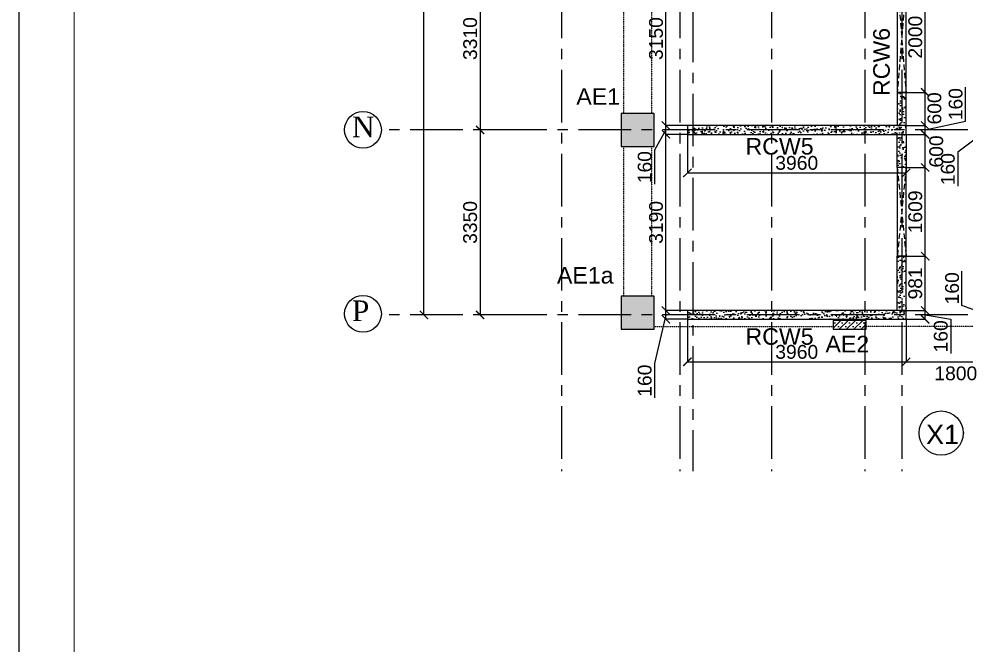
# Model space of a CAD drawing. Header units: inches. Extents: x 207135 to 337634, y -175669 to -89669.
# Drawn here: x 207135 to 224283, y -129673 to -118332 of the extents above; entities that cross this region are included whole.
import ezdxf

# ---------------------------------------------------------------- set-up
doc = ezdxf.new("R2010")
doc.units = ezdxf.units.IN
doc.header["$MEASUREMENT"] = 0
for name, pattern in [('CENTER', [50.8, 31.75, -6.35, 6.35, -6.35]), ('DASHED2', [9.525, 6.35, -3.175]), ('Hidden', [3, 2, -1])]:
    doc.linetypes.add(name, pattern=pattern)
for name, color, linetype in [('160 R.C. WALL HAT', 8, 'Continuous'), ('160 R.C.WALL', 6, 'Continuous'), ('160 WALL  OPENING LINE', 1, 'Continuous'), ('160 WALL OPEING', 1, 'Continuous'), ('AR-Column', 40, 'Continuous'), ('AR-Hidden', 251, 'DASHED2'), ('DIM', 251, 'Continuous'), ('GIRD CIR', 1, 'Continuous'), ('GIRD TEXT', 4, 'Continuous'), ('GRID', 8, 'CENTER'), ('GRID CIR', 5, 'Continuous'), ('GRID DIM', 4, 'Continuous'), ('GRID TEXT', 4, 'Continuous'), ('NON S.WALL HATCH', 8, 'Continuous'), ('SHEAR WALL', 6, 'Continuous'), ('SHEAR WALL NAME', 3, 'Continuous'), ('TEXT-1', 3, 'Continuous')]:
    doc.layers.add(name, color=color, linetype=linetype)
doc.layers.add('JKEC COLHAT', color=2, linetype='Continuous', lineweight=20)
doc.styles.add('T200', font='sanss___.ttf', dxfattribs={"height": 250})
doc.styles.add('T300', font='sanss___.ttf', dxfattribs={"height": 350})
doc.styles.add('T400', font='romantic.ttf')
doc.dimstyles.new('T 200', dxfattribs={"dimtxt": 250, "dimasz": 150, "dimexe": 1, "dimexo": 0, "dimgap": 50, "dimtad": 1, "dimdec": 0, "dimdsep": 46, "dimtxsty": 'T200', "dimblk": 'ARCHTICK', "dimcen": 2.5, "dimdle": 1, "dimclrd": 5, "dimclre": 253, "dimclrt": 1, "dimadec": 0, "dimazin": 0, "dimtfac": 1, "dimtdec": 0, "dimtmove": 2, "dimatfit": 3, "dimfxl": 0, "dimarcsym": 0})
doc.dimstyles.new('T 300', dxfattribs={"dimtxt": 250, "dimasz": 150, "dimexe": 1, "dimexo": 0, "dimgap": 50, "dimtad": 1, "dimdec": 0, "dimrnd": 5, "dimdsep": 46, "dimtxsty": 'T200', "dimblk": 'ARCHTICK', "dimcen": 2.5, "dimdle": 1, "dimclrd": 5, "dimclre": 253, "dimclrt": 4, "dimadec": 0, "dimazin": 0, "dimtfac": 1, "dimtdec": 0, "dimtmove": 2, "dimatfit": 3, "dimfxl": 0, "dimarcsym": 0})
pattern_1 = [(45, (-131825.64, 74440.45), (-66.29126, 66.29126), []), (45, (-131759.35, 74440.45), (-66.29126, 66.29126), [0, -93.75])]
pattern_2 = [(50, (2124542.95, 287067.85), (179.315046, -15.688034), [18.75, -206.25]), (355, (2124542.95, 287067.85), (-34.687833, 188.048033), [15, -165]), (100.451444, (2124557.9, 287066.54), (144.627212, 172.359998), [15.935048, -175.285528]), (46.1842, (2124542.95, 287117.85), (266.810333, -41.37982), [28.125, -309.375]), (96.635635, (2124565.19, 287114.4), (233.665486, 243.52965), [23.902586, -262.92844]), (351.184164, (2124542.95, 287117.85), (233.665486, 243.52965), [22.5, -247.5]), (21, (2124567.95, 287105.35), (149.226763, -100.654723), [18.75, -206.25]), (326, (2124567.95, 287105.35), (60.828833, 181.287511), [15, -165]), (71.451445, (2124580.39, 287096.96), (210.055594, 80.632788), [15.935047, -175.285528]), (37.5, (2124542.95, 287067.85), (3.0399638, 83.2234635), [0, -163, 0, -167.5, 0, -165.625]), (7.5, (2124542.95, 287067.85), (65.7673844, 98.602928), [0, -95.5, 0, -159.25, 0, -63.125]), (327.5, (2124487.2, 287067.85), (133.455609, -5.638718), [0, -62.5, 0, -195, 0, -258.75]), (317.5, (2124462.2, 287067.85), (145.796542, 25.0262456), [0, -81.25, 0, -129.5, 0, -183.75])]

# ---------------------------------------------------------------- blocks, each defined once
blk = doc.blocks.new('_ARCHTICK')
at = {"color": 0, "linetype": 'ByBlock', "const_width": 0.15}
blk.add_lwpolyline([(-0.5, -0.5), (0.5, 0.5)], dxfattribs=at)
blk = doc.blocks.new('*D36')
at = {"layer": 'Defpoints', "color": 0}
for p in [(214466, -100043), (214815, -100043, 15), (214815, -123693, 15)]:
    blk.add_point(p, dxfattribs=at)
at = {"layer": 'GRID DIM', "color": 253, "lineweight": -2}
for p, q in [((214815, -100043), (214465, -100043)), ((214815, -123693), (214465, -123693))]:
    blk.add_line(p, q, dxfattribs=at)
at = {"layer": 'GRID DIM', "color": 5, "lineweight": -2}
blk.add_line((214466, -123694), (214466, -100042), dxfattribs=at)
at = {"layer": 'GRID DIM', "color": 5, "lineweight": -2, "xscale": 150, "yscale": 150, "zscale": 150}
for p, rotation in [((214466, -100043), 90), ((214466, -123693), 270)]:
    blk.add_blockref('_ARCHTICK', p, dxfattribs=dict(at, rotation=rotation))
at = {"layer": 'GRID DIM', "color": 4, "insert": (214287, -111868), "char_height": 250, "attachment_point": 5, "rotation": 90, "style": 'T200'}
blk.add_mtext('23650', dxfattribs=at)
blk = doc.blocks.new('*D48')
at = {"layer": 'Defpoints', "color": 0}
for p in [(215876, -117033, -5), (215484, -120343), (215665, -120343, 15)]:
    blk.add_point(p, dxfattribs=at)
at = {"layer": 'GRID DIM', "color": 253, "lineweight": -2}
for p, q in [((215876, -117033), (215483, -117033)), ((215665, -120343), (215483, -120343))]:
    blk.add_line(p, q, dxfattribs=at)
at = {"layer": 'GRID DIM', "color": 5, "lineweight": -2}
blk.add_line((215484, -117032), (215484, -120344), dxfattribs=at)
at = {"layer": 'GRID DIM', "color": 5, "lineweight": -2, "xscale": 150, "yscale": 150, "zscale": 150}
for p, rotation in [((215484, -117033), 90), ((215484, -120343), 270)]:
    blk.add_blockref('_ARCHTICK', p, dxfattribs=dict(at, rotation=rotation))
at = {"layer": 'GRID DIM', "color": 4, "insert": (215305, -118688), "char_height": 250, "attachment_point": 5, "rotation": 90, "style": 'T200'}
blk.add_mtext('3310', dxfattribs=at)
blk = doc.blocks.new('*D49')
at = {"layer": 'Defpoints', "color": 0}
for p in [(215789, -120343, 15), (215484, -123693), (215788, -123693, 15)]:
    blk.add_point(p, dxfattribs=at)
at = {"layer": 'GRID DIM', "color": 253, "lineweight": -2}
for p, q in [((215789, -120343), (215483, -120343)), ((215788, -123693), (215483, -123693))]:
    blk.add_line(p, q, dxfattribs=at)
at = {"layer": 'GRID DIM', "color": 5, "lineweight": -2}
blk.add_line((215484, -120342), (215484, -123694), dxfattribs=at)
at = {"layer": 'GRID DIM', "color": 5, "lineweight": -2, "xscale": 150, "yscale": 150, "zscale": 150}
for p, rotation in [((215484, -120343), 90), ((215484, -123693), 270)]:
    blk.add_blockref('_ARCHTICK', p, dxfattribs=dict(at, rotation=rotation))
at = {"layer": 'GRID DIM', "color": 4, "insert": (215305, -122018), "char_height": 250, "attachment_point": 5, "rotation": 90, "style": 'T200'}
blk.add_mtext('3350', dxfattribs=at)
blk = doc.blocks.new('A$C2EF61270')
at = {"layer": 'GRID', "ltscale": 30}
blk.add_line((64039, -100), (-2655, -100), dxfattribs=at)
at = {"layer": 'GRID CIR'}
blk.add_circle((-3055, -100), 400, dxfattribs=at)
at = {"layer": 'GRID TEXT', "style": 'T300'}
blk.add_text('X1', height=350, dxfattribs=at).set_placement((-3329, -300))
blk = doc.blocks.new('*D200')
at = {"layer": 'Defpoints', "color": 0}
for p in [(218849, -123613), (219237, -123613, 15), (219237, -123773, 15)]:
    blk.add_point(p, dxfattribs=at)
at = {"layer": 'DIM', "color": 253, "lineweight": -2}
for p, q in [((219237, -123613), (218848, -123613)), ((219237, -123773), (218848, -123773))]:
    blk.add_line(p, q, dxfattribs=at)
at = {"layer": 'DIM', "color": 5, "lineweight": -2}
for p, q in [((218849, -123774), (218849, -123612)), ((218849, -123693), (218644, -124573)), ((218644, -124573), (218644, -125194))]:
    blk.add_line(p, q, dxfattribs=at)
at = {"layer": 'DIM', "color": 5, "lineweight": -2, "xscale": 150, "yscale": 150, "zscale": 150}
for p, rotation in [((218849, -123613), 90), ((218849, -123773), 270)]:
    blk.add_blockref('_ARCHTICK', p, dxfattribs=dict(at, rotation=rotation))
at = {"layer": 'DIM', "color": 1, "insert": (218465, -124884), "char_height": 250, "attachment_point": 5, "rotation": 90, "style": 'T200'}
blk.add_mtext('160', dxfattribs=at)
blk = doc.blocks.new('*D201')
at = {"layer": 'Defpoints', "color": 0}
for p in [(218849, -120423), (219237, -120423, 15), (219237, -123613, 15)]:
    blk.add_point(p, dxfattribs=at)
at = {"layer": 'DIM', "color": 253, "lineweight": -2}
for p, q in [((219237, -120423), (218848, -120423)), ((219237, -123613), (218848, -123613))]:
    blk.add_line(p, q, dxfattribs=at)
at = {"layer": 'DIM', "color": 5, "lineweight": -2}
blk.add_line((218849, -123614), (218849, -120422), dxfattribs=at)
at = {"layer": 'DIM', "color": 5, "lineweight": -2, "xscale": 150, "yscale": 150, "zscale": 150}
for p, rotation in [((218849, -120423), 90), ((218849, -123613), 270)]:
    blk.add_blockref('_ARCHTICK', p, dxfattribs=dict(at, rotation=rotation))
at = {"layer": 'DIM', "color": 1, "insert": (218670, -122018), "char_height": 250, "attachment_point": 5, "rotation": 90, "style": 'T200'}
blk.add_mtext('3190', dxfattribs=at)
blk = doc.blocks.new('*D202')
at = {"layer": 'Defpoints', "color": 0}
for p in [(218849, -120263), (219237, -120263, 15), (219237, -120423, 15)]:
    blk.add_point(p, dxfattribs=at)
at = {"layer": 'DIM', "color": 5, "lineweight": -2}
for p, q in [((218849, -120343), (218644, -120707)), ((218849, -120424), (218849, -120262)), ((218644, -120707), (218644, -121328))]:
    blk.add_line(p, q, dxfattribs=at)
at = {"layer": 'DIM', "color": 253, "lineweight": -2}
for p, q in [((219237, -120263), (218848, -120263)), ((219237, -120423), (218848, -120423))]:
    blk.add_line(p, q, dxfattribs=at)
at = {"layer": 'DIM', "color": 5, "lineweight": -2, "xscale": 150, "yscale": 150, "zscale": 150}
for p, rotation in [((218849, -120263), 90), ((218849, -120423), 270)]:
    blk.add_blockref('_ARCHTICK', p, dxfattribs=dict(at, rotation=rotation))
at = {"layer": 'DIM', "color": 1, "insert": (218465, -121017), "char_height": 250, "attachment_point": 5, "rotation": 90, "style": 'T200'}
blk.add_mtext('160', dxfattribs=at)
blk = doc.blocks.new('*D203')
at = {"layer": 'Defpoints', "color": 0}
for p in [(218849, -117113), (219237, -117113, 15), (219237, -120263, 15)]:
    blk.add_point(p, dxfattribs=at)
at = {"layer": 'DIM', "color": 253, "lineweight": -2}
for p, q in [((219237, -117113), (218848, -117113)), ((219237, -120263), (218848, -120263))]:
    blk.add_line(p, q, dxfattribs=at)
at = {"layer": 'DIM', "color": 5, "lineweight": -2}
blk.add_line((218849, -120264), (218849, -117112), dxfattribs=at)
at = {"layer": 'DIM', "color": 5, "lineweight": -2, "xscale": 150, "yscale": 150, "zscale": 150}
for p, rotation in [((218849, -117113), 90), ((218849, -120263), 270)]:
    blk.add_blockref('_ARCHTICK', p, dxfattribs=dict(at, rotation=rotation))
at = {"layer": 'DIM', "color": 1, "insert": (218670, -118688), "char_height": 250, "attachment_point": 5, "rotation": 90, "style": 'T200'}
blk.add_mtext('3150', dxfattribs=at)
blk = doc.blocks.new('*D209')
at = {"layer": 'Defpoints', "color": 0}
for p in [(219237, -123773, 15), (223197, -123773, 15), (223197, -124543)]:
    blk.add_point(p, dxfattribs=at)
at = {"layer": 'DIM', "color": 253, "lineweight": -2}
for p, q in [((219237, -123773), (219237, -124544)), ((223197, -123773), (223197, -124544))]:
    blk.add_line(p, q, dxfattribs=at)
at = {"layer": 'DIM', "color": 5, "lineweight": -2}
blk.add_line((219236, -124543), (223198, -124543), dxfattribs=at)
at = {"layer": 'DIM', "color": 5, "lineweight": -2, "xscale": 150, "yscale": 150, "zscale": 150, "rotation": 180}
blk.add_blockref('_ARCHTICK', (219237, -124543), dxfattribs=at)
at = {"layer": 'DIM', "color": 5, "lineweight": -2, "xscale": 150, "yscale": 150, "zscale": 150}
blk.add_blockref('_ARCHTICK', (223197, -124543), dxfattribs=at)
at = {"layer": 'DIM', "color": 1, "insert": (221217, -124364), "char_height": 250, "attachment_point": 5, "style": 'T200'}
blk.add_mtext('3960', dxfattribs=at)
blk = doc.blocks.new('*D210')
at = {"layer": 'Defpoints', "color": 0}
for p in [(223197, -123773, 15), (224997, -123773, 15), (224997, -124543)]:
    blk.add_point(p, dxfattribs=at)
at = {"layer": 'DIM', "color": 253, "lineweight": -2}
for p, q in [((223197, -123773), (223197, -124544)), ((224997, -123773), (224997, -124544))]:
    blk.add_line(p, q, dxfattribs=at)
at = {"layer": 'DIM', "color": 5, "lineweight": -2}
blk.add_line((223196, -124543), (224998, -124543), dxfattribs=at)
at = {"layer": 'DIM', "color": 5, "lineweight": -2, "xscale": 150, "yscale": 150, "zscale": 150, "rotation": 180}
blk.add_blockref('_ARCHTICK', (223197, -124543), dxfattribs=at)
at = {"layer": 'DIM', "color": 5, "lineweight": -2, "xscale": 150, "yscale": 150, "zscale": 150}
blk.add_blockref('_ARCHTICK', (224997, -124543), dxfattribs=at)
at = {"layer": 'DIM', "color": 1, "insert": (224097, -124753), "char_height": 250, "attachment_point": 5, "style": 'T200'}
blk.add_mtext('1800', dxfattribs=at)
blk = doc.blocks.new('*D212')
at = {"layer": 'Defpoints', "color": 0}
for p in [(223197, -123613, 15), (223543, -123613), (223197, -123773, 15)]:
    blk.add_point(p, dxfattribs=at)
at = {"layer": 'DIM', "color": 253, "lineweight": -2}
for p, q in [((223197, -123613), (223544, -123613)), ((223197, -123773), (223544, -123773))]:
    blk.add_line(p, q, dxfattribs=at)
at = {"layer": 'DIM', "color": 5, "lineweight": -2}
for p, q in [((223543, -123774), (223543, -123612)), ((223543, -123693), (224005, -123771)), ((224005, -123771), (224005, -124391))]:
    blk.add_line(p, q, dxfattribs=at)
at = {"layer": 'DIM', "color": 5, "lineweight": -2, "xscale": 150, "yscale": 150, "zscale": 150}
for p, rotation in [((223543, -123613), 90), ((223543, -123773), 270)]:
    blk.add_blockref('_ARCHTICK', p, dxfattribs=dict(at, rotation=rotation))
at = {"layer": 'DIM', "color": 1, "insert": (223826, -124081), "char_height": 250, "attachment_point": 5, "rotation": 90, "style": 'T200'}
blk.add_mtext('160', dxfattribs=at)
blk = doc.blocks.new('*D213')
at = {"layer": 'Defpoints', "color": 0}
for p in [(223197, -122631, 15), (223543, -122631), (223197, -123613, 15)]:
    blk.add_point(p, dxfattribs=at)
at = {"layer": 'DIM', "color": 253, "lineweight": -2}
for p, q in [((223197, -122631), (223544, -122631)), ((223197, -123613), (223544, -123613))]:
    blk.add_line(p, q, dxfattribs=at)
at = {"layer": 'DIM', "color": 5, "lineweight": -2}
blk.add_line((223543, -123614), (223543, -122630), dxfattribs=at)
at = {"layer": 'DIM', "color": 5, "lineweight": -2, "xscale": 150, "yscale": 150, "zscale": 150}
for p, rotation in [((223543, -122631), 90), ((223543, -123613), 270)]:
    blk.add_blockref('_ARCHTICK', p, dxfattribs=dict(at, rotation=rotation))
at = {"layer": 'DIM', "color": 1, "insert": (223364, -123122), "char_height": 250, "attachment_point": 5, "rotation": 90, "style": 'T200'}
blk.add_mtext('981', dxfattribs=at)
blk = doc.blocks.new('*D214')
at = {"layer": 'Defpoints', "color": 0}
for p in [(223197, -121023, 15), (223543, -121023), (223197, -122631, 15)]:
    blk.add_point(p, dxfattribs=at)
at = {"layer": 'DIM', "color": 253, "lineweight": -2}
for p, q in [((223197, -121023), (223544, -121023)), ((223197, -122631), (223544, -122631))]:
    blk.add_line(p, q, dxfattribs=at)
at = {"layer": 'DIM', "color": 5, "lineweight": -2}
blk.add_line((223543, -122632), (223543, -121022), dxfattribs=at)
at = {"layer": 'DIM', "color": 5, "lineweight": -2, "xscale": 150, "yscale": 150, "zscale": 150}
for p, rotation in [((223543, -121023), 90), ((223543, -122631), 270)]:
    blk.add_blockref('_ARCHTICK', p, dxfattribs=dict(at, rotation=rotation))
at = {"layer": 'DIM', "color": 1, "insert": (223364, -121827), "char_height": 250, "attachment_point": 5, "rotation": 90, "style": 'T200'}
blk.add_mtext('1609', dxfattribs=at)
blk = doc.blocks.new('*D215')
at = {"layer": 'Defpoints', "color": 0}
for p in [(223197, -120423, 15), (223543, -120423), (223237, -121023, 15)]:
    blk.add_point(p, dxfattribs=at)
at = {"layer": 'DIM', "color": 253, "lineweight": -2}
for p, q in [((223197, -120423), (223544, -120423)), ((223237, -121023), (223544, -121023))]:
    blk.add_line(p, q, dxfattribs=at)
at = {"layer": 'DIM', "color": 5, "lineweight": -2}
blk.add_line((223543, -121024), (223543, -120422), dxfattribs=at)
at = {"layer": 'DIM', "color": 5, "lineweight": -2, "xscale": 150, "yscale": 150, "zscale": 150}
for p, rotation in [((223543, -120423), 90), ((223543, -121023), 270)]:
    blk.add_blockref('_ARCHTICK', p, dxfattribs=dict(at, rotation=rotation))
at = {"layer": 'DIM', "color": 1, "insert": (223744, -120733), "char_height": 250, "attachment_point": 5, "rotation": 90, "style": 'T200'}
blk.add_mtext('600', dxfattribs=at)
blk = doc.blocks.new('*D216')
at = {"layer": 'Defpoints', "color": 0}
for p in [(223197, -120263, 15), (223543, -120263), (223197, -120423, 15)]:
    blk.add_point(p, dxfattribs=at)
at = {"layer": 'DIM', "color": 5, "lineweight": -2}
for p, q in [((224274, -120186), (224274, -119566)), ((223543, -120343), (224274, -120186)), ((223543, -120424), (223543, -120262))]:
    blk.add_line(p, q, dxfattribs=at)
at = {"layer": 'DIM', "color": 253, "lineweight": -2}
for p, q in [((223197, -120263), (223544, -120263)), ((223197, -120423), (223544, -120423))]:
    blk.add_line(p, q, dxfattribs=at)
at = {"layer": 'DIM', "color": 5, "lineweight": -2, "xscale": 150, "yscale": 150, "zscale": 150}
for p, rotation in [((223543, -120263), 90), ((223543, -120423), 270)]:
    blk.add_blockref('_ARCHTICK', p, dxfattribs=dict(at, rotation=rotation))
at = {"layer": 'DIM', "color": 1, "insert": (224095, -119876), "char_height": 250, "attachment_point": 5, "rotation": 90, "style": 'T200'}
blk.add_mtext('160', dxfattribs=at)
blk = doc.blocks.new('*D217')
at = {"layer": 'Defpoints', "color": 0}
for p in [(223197, -119663, 15), (223543, -119663), (223197, -120263, 15)]:
    blk.add_point(p, dxfattribs=at)
at = {"layer": 'DIM', "color": 253, "lineweight": -2}
for p, q in [((223197, -119663), (223544, -119663)), ((223197, -120263), (223544, -120263))]:
    blk.add_line(p, q, dxfattribs=at)
at = {"layer": 'DIM', "color": 5, "lineweight": -2}
blk.add_line((223543, -120264), (223543, -119662), dxfattribs=at)
at = {"layer": 'DIM', "color": 5, "lineweight": -2, "xscale": 150, "yscale": 150, "zscale": 150}
for p, rotation in [((223543, -119663), 90), ((223543, -120263), 270)]:
    blk.add_blockref('_ARCHTICK', p, dxfattribs=dict(at, rotation=rotation))
at = {"layer": 'DIM', "color": 1, "insert": (223711, -119953), "char_height": 250, "attachment_point": 5, "rotation": 90, "style": 'T200'}
blk.add_mtext('600', dxfattribs=at)
blk = doc.blocks.new('*D218')
at = {"layer": 'Defpoints', "color": 0}
for p in [(223197, -117663, 15), (223543, -117663), (223197, -119663, 15)]:
    blk.add_point(p, dxfattribs=at)
at = {"layer": 'DIM', "color": 253, "lineweight": -2}
for p, q in [((223197, -117663), (223544, -117663)), ((223197, -119663), (223544, -119663))]:
    blk.add_line(p, q, dxfattribs=at)
at = {"layer": 'DIM', "color": 5, "lineweight": -2}
blk.add_line((223543, -119664), (223543, -117662), dxfattribs=at)
at = {"layer": 'DIM', "color": 5, "lineweight": -2, "xscale": 150, "yscale": 150, "zscale": 150}
for p, rotation in [((223543, -117663), 90), ((223543, -119663), 270)]:
    blk.add_blockref('_ARCHTICK', p, dxfattribs=dict(at, rotation=rotation))
at = {"layer": 'DIM', "color": 1, "insert": (223364, -118663), "char_height": 250, "attachment_point": 5, "rotation": 90, "style": 'T200'}
blk.add_mtext('2000', dxfattribs=at)
blk = doc.blocks.new('*D229')
at = {"layer": 'Defpoints', "color": 0}
for p in [(224672, -123613), (224997, -123613, 15), (224997, -123773, 15)]:
    blk.add_point(p, dxfattribs=at)
at = {"layer": 'DIM', "color": 5, "lineweight": -2}
for p, q in [((224209, -123521), (224209, -122900)), ((224672, -123693), (224209, -123521)), ((224672, -123774), (224672, -123612))]:
    blk.add_line(p, q, dxfattribs=at)
at = {"layer": 'DIM', "color": 253, "lineweight": -2}
for p, q in [((224997, -123613), (224671, -123613)), ((224997, -123773), (224671, -123773))]:
    blk.add_line(p, q, dxfattribs=at)
at = {"layer": 'DIM', "color": 5, "lineweight": -2, "xscale": 150, "yscale": 150, "zscale": 150}
for p, rotation in [((224672, -123613), 90), ((224672, -123773), 270)]:
    blk.add_blockref('_ARCHTICK', p, dxfattribs=dict(at, rotation=rotation))
at = {"layer": 'DIM', "color": 1, "insert": (224031, -123211), "char_height": 250, "attachment_point": 5, "rotation": 90, "style": 'T200'}
blk.add_mtext('160', dxfattribs=at)
blk = doc.blocks.new('*D233')
at = {"layer": 'Defpoints', "color": 0}
for p in [(224672, -120263), (224997, -120263, 15), (224997, -120423, 15)]:
    blk.add_point(p, dxfattribs=at)
at = {"layer": 'DIM', "color": 5, "lineweight": -2}
for p, q in [((224672, -120343), (224133, -120743)), ((224672, -120424), (224672, -120262)), ((224133, -120743), (224133, -121363))]:
    blk.add_line(p, q, dxfattribs=at)
at = {"layer": 'DIM', "color": 253, "lineweight": -2}
for p, q in [((224997, -120263), (224671, -120263)), ((224997, -120423), (224671, -120423))]:
    blk.add_line(p, q, dxfattribs=at)
at = {"layer": 'DIM', "color": 5, "lineweight": -2, "xscale": 150, "yscale": 150, "zscale": 150}
for p, rotation in [((224672, -120263), 90), ((224672, -120423), 270)]:
    blk.add_blockref('_ARCHTICK', p, dxfattribs=dict(at, rotation=rotation))
at = {"layer": 'DIM', "color": 1, "insert": (223954, -121053), "char_height": 250, "attachment_point": 5, "rotation": 90, "style": 'T200'}
blk.add_mtext('160', dxfattribs=at)
blk = doc.blocks.new('*D292')
at = {"layer": 'Defpoints', "color": 0}
for p in [(219237, -120423, 15), (223197, -120423, 15), (223197, -121120)]:
    blk.add_point(p, dxfattribs=at)
at = {"layer": 'DIM', "color": 253, "lineweight": -2}
for p, q in [((219237, -120423), (219237, -121121)), ((223197, -120423), (223197, -121121))]:
    blk.add_line(p, q, dxfattribs=at)
at = {"layer": 'DIM', "color": 5, "lineweight": -2}
blk.add_line((219236, -121120), (223198, -121120), dxfattribs=at)
at = {"layer": 'DIM', "color": 5, "lineweight": -2, "xscale": 150, "yscale": 150, "zscale": 150, "rotation": 180}
blk.add_blockref('_ARCHTICK', (219237, -121120), dxfattribs=at)
at = {"layer": 'DIM', "color": 5, "lineweight": -2, "xscale": 150, "yscale": 150, "zscale": 150}
blk.add_blockref('_ARCHTICK', (223197, -121120), dxfattribs=at)
at = {"layer": 'DIM', "color": 1, "insert": (221217, -120941), "char_height": 250, "attachment_point": 5, "style": 'T200'}
blk.add_mtext('3960', dxfattribs=at)
blk = doc.blocks.new('A$C02A55DAE')
at = {"layer": 'NON S.WALL HATCH'}
h = blk.add_hatch(dxfattribs=at)
h.set_pattern_fill('SACNCR', color=256, scale=1000)
h.set_pattern_definition(pattern_1)
h.paths.add_polyline_path([(-774, -21790), (-174, -21790), (-174, -21190), (-774, -21190)])
h.paths.add_polyline_path([(-774, -18480), (-174, -18480), (-174, -17880), (-774, -17880)])
h.paths.add_polyline_path([(-774, -15170), (-174, -15170), (-174, -14570), (-774, -14570)])
h.paths.add_polyline_path([(-774, -11940), (-174, -11940), (-174, -11680), (-774, -11680)])
h = blk.add_hatch(dxfattribs=at)
h.set_pattern_fill('SACNCR', color=256, scale=1000)
h.set_pattern_definition(pattern_1)
h.paths.add_polyline_path([(3064, -21790), (3664, -21790), (3664, -21630), (3064, -21630)])
h.paths.add_polyline_path([(6901, -21790), (7501, -21790), (7501, -21630), (6901, -21630)])
at = {"layer": 'AR-Column', "color": 4, "elevation": -29}
for points in [[(-774, -18480), (-174, -18480), (-174, -17880), (-774, -17880)], [(-774, -21790), (-174, -21790), (-174, -21190), (-774, -21190)], [(3064, -21790), (3664, -21790), (3664, -21630), (3064, -21630)]]:
    blk.add_lwpolyline(points, close=True, dxfattribs=at)
at = {"layer": 'AR-Hidden', "ltscale": 0.009}
for p, q in [((-726, -17880, -29), (-726, -15170, -29)), ((-221, -17880, -29), (-221, -15170, -29)), ((-726, -21190, -29), (-726, -18480, -29)), ((-221, -21190, -29), (-221, -18480, -29)), ((-174, -21740, -29), (3064, -21740, -29)), ((6901, -21740, -29), (3664, -21740, -29))]:
    blk.add_line(p, q, dxfattribs=at)

msp = doc.modelspace()

# ---------------------------------------------------------------- hatches: boundary and pattern name
at = {"layer": '160 R.C. WALL HAT'}
h = msp.add_hatch(dxfattribs=at)
h.set_pattern_fill('AR-CONC', color=256, scale=25)
h.set_pattern_definition(pattern_2)
h.paths.add_polyline_path([(223197.4, -119662.5), (223037.4, -119662.5), (223037.4, -120262.5), (223197.4, -120262.5)])
h = msp.add_hatch(dxfattribs=at)
h.set_pattern_fill('AR-CONC', color=256, scale=25)
h.set_pattern_definition(pattern_2)
h.paths.add_polyline_path([(219237.4, -120262.5), (219237.4, -120422.5), (223197.4, -120422.5), (223197.4, -120262.5)])
h = msp.add_hatch(dxfattribs=at)
h.set_pattern_fill('AR-CONC', color=256, scale=25)
h.set_pattern_definition(pattern_2)
h.paths.add_polyline_path([(223037.4, -121022.5), (223197.4, -121022.5), (223197.4, -120422.5), (223037.4, -120422.5)])
h = msp.add_hatch(dxfattribs=at)
h.set_pattern_fill('AR-CONC', color=256, scale=25)
h.set_pattern_definition(pattern_2)
h.paths.add_polyline_path([(223197.4, -122631.1), (223037.4, -122631.1), (223037.4, -123612.5), (223197.4, -123612.5)])
h = msp.add_hatch(dxfattribs=at)
h.set_pattern_fill('AR-CONC', color=256, scale=25)
h.set_pattern_definition(pattern_2)
h.paths.add_polyline_path([(223197.4, -123772.5), (223197.4, -123612.5), (219237.4, -123612.5), (219237.4, -123772.5)])

# ---------------------------------------------------------------- linework, layer by layer
at = {"layer": '160 R.C.WALL'}
msp.add_line((223197.4, -122631.1, 14.7), (223037.4, -122631.1, 14.7), dxfattribs=at)
at = {"layer": '160 R.C.WALL', "elevation": 14.7}
for points in [[(223197.4, -120262.5), (223197.4, -119662.5), (223037.4, -119662.5), (223037.4, -120262.5)], [(223197.4, -120422.5), (223197.4, -121022.5), (223037.4, -121022.5), (223037.4, -120422.5)]]:
    msp.add_lwpolyline(points, dxfattribs=at)
msp.add_lwpolyline([(223197.4, -120422.5), (223197.4, -120262.5), (219237.4, -120262.5), (219237.4, -120422.5)], close=True, dxfattribs=at)
at = {"layer": '160 WALL  OPENING LINE', "elevation": 14.7}
for points in [[(223037.4, -119662.5), (223197.4, -119662.5), (223197.4, -117662.5), (223037.4, -117662.5)], [(223037.4, -122631.1), (223197.4, -122631.1), (223197.4, -121022.5), (223037.4, -121022.5)]]:
    msp.add_lwpolyline(points, close=True, dxfattribs=at)
at = {"layer": '160 WALL OPEING', "linetype": 'Hidden', "ltscale": 50}
for p, q in [((223037.4, -117662.5, 14.7), (223197.4, -119662.5, 14.7)), ((223197.4, -117662.5, 14.7), (223037.4, -119662.5, 14.7)), ((223037.4, -121022.5, 14.7), (223197.4, -122631.1, 14.7)), ((223197.4, -121022.5, 14.7), (223037.4, -122631.1, 14.7))]:
    msp.add_line(p, q, dxfattribs=at)
at = {"layer": 'Defpoints', "ltscale": 0.2}
msp.add_lwpolyline([(207134.8, -175669), (329134.8, -175669), (329134.8, -89669), (207134.8, -89669)], close=True, dxfattribs=at)
msp.add_lwpolyline([(207134.8, -175669), (329134.8, -175669), (329134.8, -89669), (207134.8, -89669)], close=True, dxfattribs=at)
at = {"layer": 'GIRD CIR'}
for centre in [(213363.5, -120342.5, 14.7), (213363.5, -123672.5, 14.7)]:
    msp.add_circle(centre, 333.3, dxfattribs=at)
at = {"layer": 'GRID', "ltscale": 30}
for p, q in [((216957.4, -94868.8, 14.7), (216957.4, -126522.9, 14.7)), ((219102.4, -94868.8, 14.7), (219102.4, -126522.9, 14.7)), ((220757.4, -94868.8, 14.7), (220757.4, -126522.9, 14.7)), ((222452.4, -94868.8, 14.7), (222452.4, -126522.9, 14.7)), ((223117.4, -94868.8, 14.7), (223117.4, -126522.9, 14.7)), ((219337.4, -95303.1, 14.7), (219337.4, -126522.9, 14.7)), ((300513.9, -120342.5, 14.7), (213696.9, -120342.5, 14.7)), ((300513.9, -123692.5, 14.7), (213696.9, -123692.5, 14.7))]:
    msp.add_line(p, q, dxfattribs=at)
at = {"layer": 'JKEC COLHAT', "ltscale": 0.2}
msp.add_lwpolyline([(208134.8, -174669), (328134.8, -174669), (328134.8, -90669), (208134.8, -90669)], close=True, dxfattribs=at)
msp.add_lwpolyline([(208134.8, -174669), (328134.8, -174669), (328134.8, -90669), (208134.8, -90669)], close=True, dxfattribs=at)
at = {"layer": 'SHEAR WALL'}
for p, q in [((223037.4, -123612.5, 14.7), (223037.4, -122631.1, 14.7)), ((223197.4, -123612.5, 14.7), (223197.4, -122631.1, 14.7))]:
    msp.add_line(p, q, dxfattribs=at)
at = {"layer": 'SHEAR WALL', "elevation": 14.7}
msp.add_lwpolyline([(223197.4, -123772.5), (223197.4, -123612.5), (219237.4, -123612.5), (219237.4, -123772.5)], close=True, dxfattribs=at)

# ---------------------------------------------------------------- block references
at = {"layer": 'DIM', "color": 1}
msp.add_blockref('A$C02A55DAE', (218812.4, -102162.5, 14.7), dxfattribs=at)
at = {"layer": 'GRID DIM'}
msp.add_blockref('A$C2EF61270', (226887.2, -125732.5, 14.7), dxfattribs=at)

# ---------------------------------------------------------------- texts
at = {"layer": 'GIRD TEXT', "ltscale": 7, "style": 'T400'}
for s, p in [('N', (213164.1, -120475.9)), ('P', (213164.1, -123805.9))]:
    msp.add_text(s, height=375, dxfattribs=at).set_placement(p)
at = {"layer": 'SHEAR WALL NAME', "ltscale": 7, "style": 'T300'}
msp.add_text('RCW6', height=300, rotation=90, dxfattribs=at).set_placement((222901.3, -119728.3))
for p in [(220289.1, -120788.5), (220289.1, -124234)]:
    msp.add_text('RCW5', height=300, dxfattribs=at).set_placement(p)
at = {"layer": 'TEXT-1', "color": 4, "style": 'T300'}
for s, p in [('AE1', (217226.9, -119887)), ('AE1a', (216876, -123125.5)), ('AE2', (221737.4, -124371.6))]:
    msp.add_text(s, height=300, dxfattribs=at).set_placement(p)

# ---------------------------------------------------------------- dimensions: what is measured, and where the dimension line sits
at = {"layer": 'DIM'}
for base, p1, p2, picture, middle in [((218848.7, -117112.5), (219237.4, -120262.5, 14.7), (219237.4, -117112.5, 14.7), '*D203', (218669.7, -118687.5)), ((223543, -117662.5), (223197.4, -119662.5, 14.7), (223197.4, -117662.5, 14.7), '*D218', (223364.3, -118662.5)), ((218848.7, -120422.5), (219237.4, -123612.5, 14.7), (219237.4, -120422.5, 14.7), '*D201', (218669.7, -122017.5)), ((223543, -121022.5), (223197.4, -122631.1, 14.7), (223197.4, -121022.5, 14.7), '*D214', (223364.1, -121826.8)), ((223543, -122631.1), (223197.4, -123612.5, 14.7), (223197.4, -122631.1, 14.7), '*D213', (223364.3, -123121.8))]:
    dim = msp.add_linear_dim(base=base, p1=p1, p2=p2, angle=90, dimstyle='T 200', dxfattribs=at)
    dim.commit()
    dim.dimension.update_dxf_attribs({"geometry": picture, "text_midpoint": middle})
for base, p1, p2, picture, middle in [((223543, -120262.5), (223197.4, -120422.5, 14.7), (223197.4, -120262.5, 14.7), '*D216', (224274, -120136.2)), ((218848.7, -120262.5), (219237.4, -120422.5, 14.7), (219237.4, -120262.5, 14.7), '*D202', (218643.9, -120757.3)), ((224671.8, -120262.5), (224997.4, -120422.5, 14.7), (224997.4, -120262.5, 14.7), '*D233', (224133.1, -120793)), ((224671.8, -123612.5), (224997.4, -123772.5, 14.7), (224997.4, -123612.5, 14.7), '*D229', (224209.5, -123470.6)), ((218848.7, -123612.5), (219237.4, -123772.5, 14.7), (219237.4, -123612.5, 14.7), '*D200', (218643.9, -124623.4)), ((223543, -123612.5), (223197.4, -123772.5, 14.7), (223197.4, -123612.5, 14.7), '*D212', (224005.4, -123821.1))]:
    dim = msp.add_linear_dim(base=base, p1=p1, p2=p2, angle=90, dimstyle='T 200', override={"dimtmove": 1}, dxfattribs=at)
    dim.commit()
    dim.dimension.update_dxf_attribs({"geometry": picture, "text_midpoint": middle, "dimtype": 160})
for base, p1, p2, picture, middle in [((223543, -119662.5), (223197.4, -120262.5, 14.7), (223197.4, -119662.5, 14.7), '*D217', (223711.2, -119952.5)), ((223543, -120422.5), (223237.4, -121022.5, 14.7), (223197.4, -120422.5, 14.7), '*D215', (223743.9, -120732.5))]:
    dim = msp.add_linear_dim(base=base, p1=p1, p2=p2, angle=90, dimstyle='T 200', dxfattribs=at)
    dim.commit()
    dim.dimension.update_dxf_attribs({"geometry": picture, "text_midpoint": middle, "dimtype": 160})
for base, p1, p2, picture, middle in [((223197.4, -121119.9), (219237.4, -120422.5, 14.7), (223197.4, -120422.5, 14.7), '*D292', (221217.4, -120940.9)), ((223197.4, -124542.6), (219237.4, -123772.5, 14.7), (223197.4, -123772.5, 14.7), '*D209', (221217.4, -124363.6))]:
    dim = msp.add_linear_dim(base=base, p1=p1, p2=p2, dimstyle='T 200', dxfattribs=at)
    dim.commit()
    dim.dimension.update_dxf_attribs({"geometry": picture, "text_midpoint": middle})
dim = msp.add_linear_dim(base=(224997.4, -124542.6), p1=(223197.4, -123772.5, 14.7), p2=(224997.4, -123772.5, 14.7), dimstyle='T 200', dxfattribs=at)
dim.commit()
dim.dimension.update_dxf_attribs({"geometry": '*D210', "text_midpoint": (224097.4, -124753.1), "dimtype": 160})
at = {"layer": 'GRID DIM'}
for base, p1, p2, picture, middle in [((214466, -100042.6), (214815.4, -123692.5, 14.7), (214815.4, -100042.6, 14.7), '*D36', (214287, -111867.6)), ((215483.5, -120342.5), (215876.1, -117032.5, -5.4), (215665.1, -120342.5, 14.7), '*D48', (215304.6, -118687.5)), ((215483.5, -123692.5), (215788.8, -120342.5, 14.7), (215788.4, -123692.5, 14.7), '*D49', (215304.6, -122017.5))]:
    dim = msp.add_linear_dim(base=base, p1=p1, p2=p2, angle=90, dimstyle='T 300', dxfattribs=at)
    dim.commit()
    dim.dimension.update_dxf_attribs({"geometry": picture, "text_midpoint": middle})

doc.saveas('drawing.dxf')
